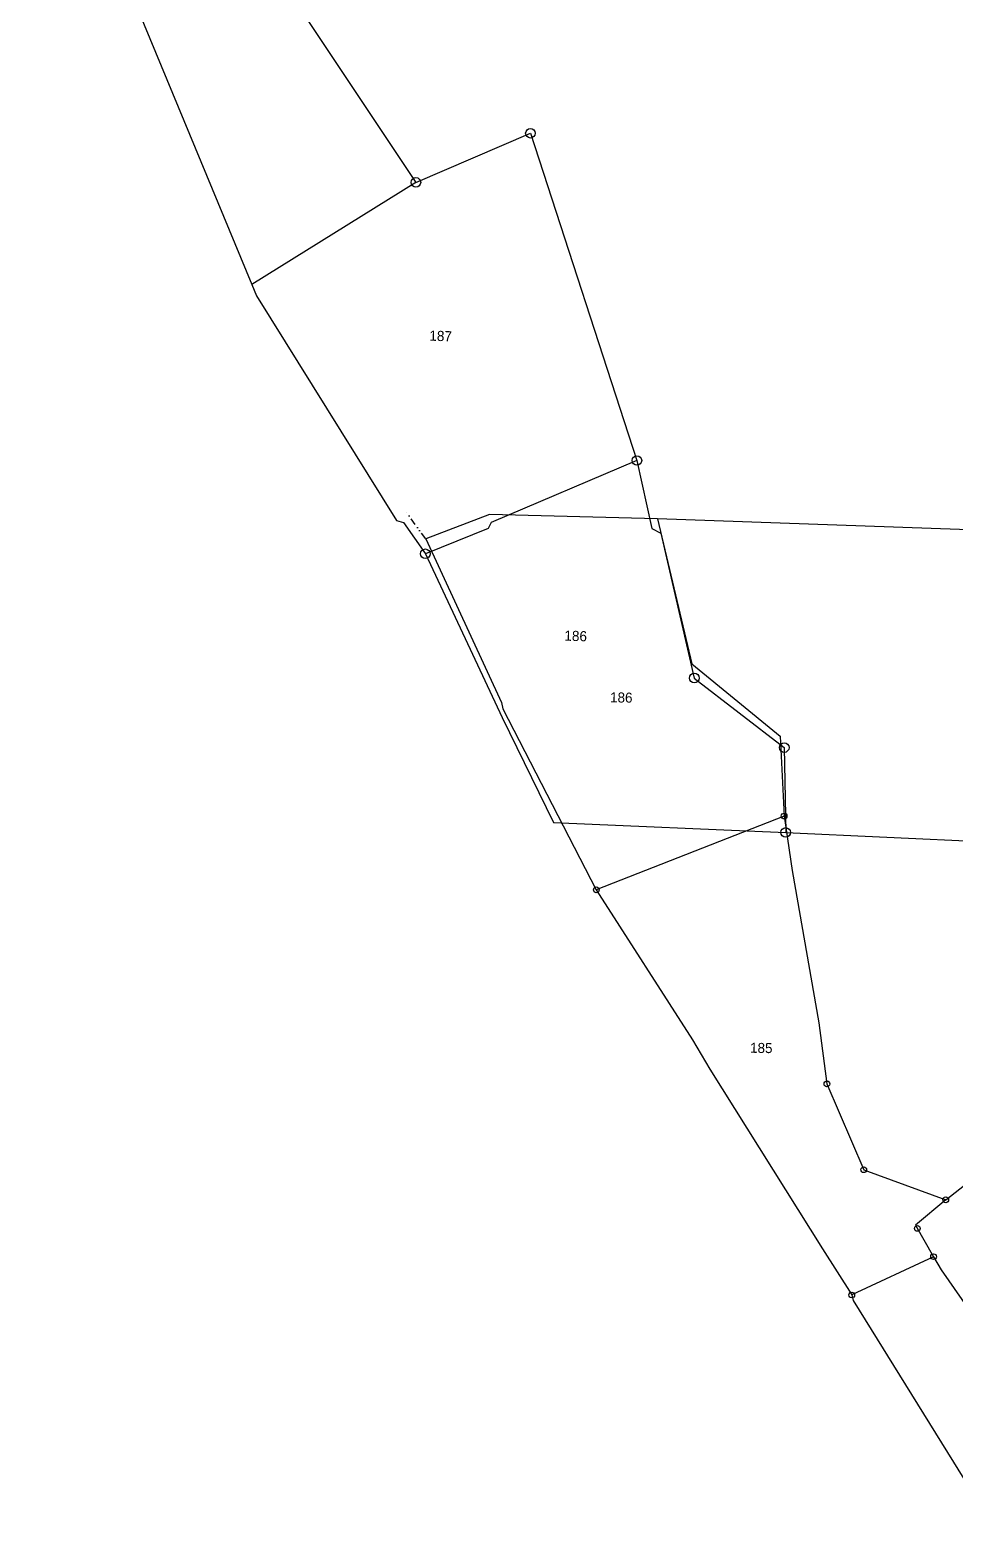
# Model space of a CAD drawing. Header units: metres. Extents: x 279543 to 281633, y 2052141 to 2055998.
# Drawn here: x 279617 to 280271, y 2053628 to 2054687 of the extents above; entities that cross this region are included whole.
import ezdxf
from ezdxf.enums import TextEntityAlignment as Align

# ---------------------------------------------------------------- set-up
doc = ezdxf.new("R2010")
doc.units = ezdxf.units.M
doc.linetypes.add('DIVIDE', pattern=[1.25, 0.5, -0.25, 0, -0.25, 0, -0.25])
for name, color, linetype in [('OFF', 1, 'Continuous'), ('POLY_PARCEL', 6, 'Continuous'), ('TEXT_PARCEL', 7, 'Continuous'), ('V_BOUND_LINE', 7, 'Continuous'), ('V_DIVIDE_LINE', 7, 'DIVIDE')]:
    doc.layers.add(name, color=color, linetype=linetype)
doc.styles.add('TEXT_MAP', font='')
doc.styles.get('TEXT_MAP').set_extended_font_data('Kruti Dev 050')

# ---------------------------------------------------------------- blocks, each defined once
blk = doc.blocks.new('GHNN')
for centre, radius in [((279970.5, 2054613.7), 3.39), ((279889.5, 2054578.9), 3.39), ((280045.8, 2054382.2), 3.39), ((279896.2, 2054316.2), 3.39), ((280086.4, 2054228.3), 3.39), ((280150, 2054179.1), 3.39), ((280149.9, 2054130.7), 2.03), ((280151, 2054119.1), 3.39), ((280017.1, 2054078.5), 2.03), ((280180.2, 2053941.2), 2.03), ((280206.2, 2053880.5), 2.03), ((280264.2, 2053859.2), 2.03), ((280244.1, 2053839), 2.03), ((280255.6, 2053819), 2.03), ((280197.7, 2053791.9), 2.03)]:
    blk.add_circle(centre, radius)
at = {"layer": 'OFF'}
for p, q in [((280517.4, 2054324.6), (280060.4, 2054341)), ((279986.9, 2054126.2), (280151, 2054119.1)), ((280151, 2054119.1), (280472, 2054103.9))]:
    blk.add_line(p, q, dxfattribs=at)
at = {"layer": 'POLY_PARCEL'}
for p, q in [((279798.6, 2054715.1), (279889.5, 2054578.9)), ((279889.5, 2054578.9), (279970.5, 2054613.7)), ((279970.5, 2054613.7), (280045.8, 2054382.2)), ((279889.5, 2054578.9), (279773.5, 2054506.6)), ((280045.8, 2054382.2), (279942.8, 2054338.4)), ((280045.8, 2054382.2), (280056.3, 2054334.1)), ((279942.8, 2054338.4), (279940.6, 2054334.1)), ((280060.4, 2054341), (280084.7, 2054238.4)), ((279940.6, 2054334.1), (279896.2, 2054316.2)), ((280056.3, 2054334.1), (280062.8, 2054330.9)), ((280062.8, 2054330.9), (280086.4, 2054228.3)), ((280084.7, 2054238.4), (280147.2, 2054187.2)), ((280086.4, 2054228.3), (280150, 2054179.1)), ((280147.2, 2054187.2), (280149.9, 2054130.7)), ((280150, 2054179.1), (280151, 2054119.1)), ((280149.9, 2054130.7), (280017.1, 2054078.5)), ((280149.9, 2054130.7), (280155.6, 2054092.1)), ((280155.6, 2054092.1), (280174.4, 2053984.5)), ((280174.4, 2053984.5), (280180.2, 2053941.2)), ((280180.2, 2053941.2), (280206.2, 2053880.5)), ((280206.2, 2053880.5), (280264.2, 2053859.2)), ((280264.2, 2053859.2), (280277.4, 2053869.7)), ((280264.2, 2053859.2), (280242.7, 2053841.3)), ((280242.7, 2053841.3), (280255.6, 2053819)), ((280255.6, 2053819), (280197.7, 2053791.9)), ((280255.6, 2053819), (280261, 2053809.7)), ((280261, 2053809.7), (280373.4, 2053647.7))]:
    blk.add_line(p, q, dxfattribs=at)
at = {"layer": 'V_BOUND_LINE'}
for p, q in [((279616.6, 2054885.5), (279773.5, 2054506.6)), ((279773.5, 2054506.6), (279776.8, 2054498.6)), ((279776.8, 2054498.6), (279875.8, 2054339.8)), ((279875.8, 2054339.8), (279880.7, 2054338.3)), ((279880.7, 2054338.3), (279896.2, 2054316.2)), ((279941.6, 2054344), (279896.5, 2054326.7)), ((280060.4, 2054341), (279941.6, 2054344)), ((279896.5, 2054326.7), (279950.1, 2054210.9)), ((279896.2, 2054316.2), (279950.4, 2054200.4)), ((279950.1, 2054210.9), (279950.9, 2054206.5)), ((279950.9, 2054206.5), (280017.1, 2054078.5)), ((279950.4, 2054200.4), (279986.9, 2054126.2)), ((280017.1, 2054078.5), (280085.2, 2053972.5)), ((280085.2, 2053972.5), (280097.3, 2053951.6)), ((280097.3, 2053951.6), (280177.1, 2053824.6)), ((280177.1, 2053824.6), (280197.7, 2053791.9)), ((280197.7, 2053791.9), (280198.8, 2053788.1)), ((280198.8, 2053788.1), (280297.6, 2053628.4))]:
    blk.add_line(p, q, dxfattribs=at)
at = {"layer": 'V_DIVIDE_LINE', "ltscale": 10}
blk.add_line((279896.5, 2054326.7), (279882.4, 2054346.2), dxfattribs=at)
at = {"layer": 'TEXT_PARCEL', "style": 'TEXT_MAP'}
for s, height, rotation, p in [('187', 7.17, 358.1721, (279906.9, 2054466.7)), ('186', 7.17, 358.1721, (280002.4, 2054254.5)), ('186', 7.1, 358.9024, (280034.7, 2054211)), ('185', 7.1, 358.9024, (280133.7, 2053963.1))]:
    blk.add_text(s, height=height, rotation=rotation, dxfattribs=at).set_placement(p, align=Align.CENTER)

msp = doc.modelspace()

# ---------------------------------------------------------------- block references
msp.add_blockref('GHNN', (0, 0))

doc.saveas('drawing.dxf')
